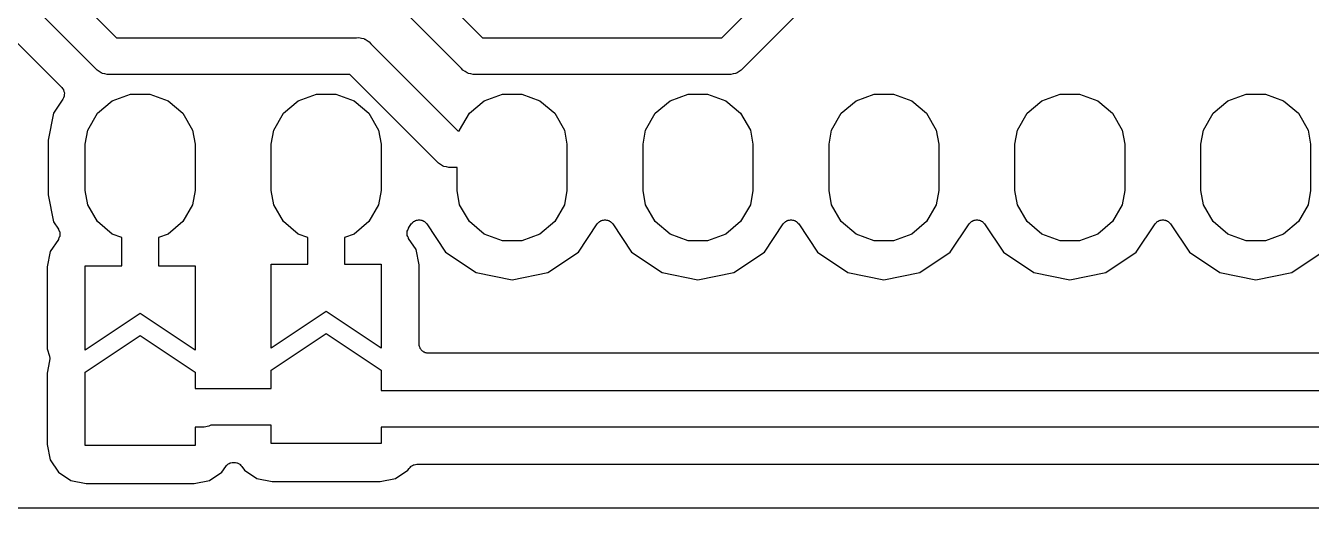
# Model space of a CAD drawing. Extents: x 106 to 188.7, y -135.7 to -88.7.
# Drawn here: x 115.28 to 132.84, y -135.71 to -129.13 of the extents above; entities that cross this region are included whole.
import ezdxf

# ---------------------------------------------------------------- set-up
doc = ezdxf.new("R2010")
doc.units = 0
doc.header["$MEASUREMENT"] = 0
doc.layers.add('BLACK', color=7, linetype='CONTINUOUS')

msp = doc.modelspace()

# ---------------------------------------------------------------- linework, layer by layer
at = {"layer": 'BLACK', "linetype": 'CONTINUOUS'}
for p, q in [((124.784, -129.29), (125.973, -128.101)), ((126.261, -128.52), (125.072, -129.709)), ((115.889, -128.663), (116.516, -129.29)), ((120.9, -128.674), (121.516, -129.29)), ((116.228, -129.709), (115.47, -128.951)), ((121.228, -129.709), (120.481, -128.962)), ((115.165, -129.364), (115.768, -129.967)), ((116.516, -129.29), (119.796, -129.29)), ((119.796, -129.29), (119.829, -129.287)), ((119.829, -129.287), (119.861, -129.296)), ((119.861, -129.296), (119.894, -129.301)), ((119.894, -129.301), (119.904, -129.307)), ((119.904, -129.307), (119.914, -129.31)), ((119.914, -129.31), (119.942, -129.329)), ((119.942, -129.329), (119.97, -129.346)), ((119.97, -129.346), (119.992, -129.371)), ((119.992, -129.371), (121.181, -130.56)), ((121.516, -129.29), (124.784, -129.29)), ((116.25, -129.734), (116.228, -129.709)), ((116.278, -129.751), (116.25, -129.734)), ((116.306, -129.77), (116.278, -129.751)), ((116.316, -129.773), (116.306, -129.77)), ((116.326, -129.779), (116.316, -129.773)), ((116.359, -129.784), (116.326, -129.779)), ((116.391, -129.793), (116.359, -129.784)), ((121.249, -129.734), (121.228, -129.709)), ((121.278, -129.751), (121.249, -129.734)), ((121.305, -129.77), (121.278, -129.751)), ((121.316, -129.773), (121.305, -129.77)), ((121.325, -129.779), (121.316, -129.773)), ((121.358, -129.784), (121.325, -129.779)), ((121.39, -129.793), (121.358, -129.784)), ((124.941, -129.784), (124.909, -129.793)), ((124.974, -129.779), (124.941, -129.784)), ((124.984, -129.773), (124.974, -129.779)), ((124.994, -129.77), (124.984, -129.773)), ((125.022, -129.751), (124.994, -129.77)), ((125.05, -129.734), (125.022, -129.751)), ((125.072, -129.709), (125.05, -129.734)), ((116.424, -129.79), (116.391, -129.793)), ((119.704, -129.79), (116.424, -129.79)), ((120.893, -130.979), (119.704, -129.79)), ((121.423, -129.79), (121.39, -129.793)), ((124.876, -129.79), (121.423, -129.79)), ((124.909, -129.793), (124.876, -129.79)), ((115.783, -130.127), (115.655, -130.319)), ((115.768, -129.967), (115.779, -129.984)), ((115.779, -129.984), (115.792, -130)), ((115.792, -130.108), (115.783, -130.127)), ((115.792, -130), (115.792, -130.002)), ((115.792, -130.002), (115.793, -130.003)), ((115.8, -130.089), (115.792, -130.108)), ((115.793, -130.003), (115.798, -130.023)), ((115.798, -130.023), (115.804, -130.043)), ((115.801, -130.088), (115.8, -130.089)), ((115.803, -130.066), (115.801, -130.087)), ((115.801, -130.087), (115.801, -130.088)), ((115.804, -130.045), (115.803, -130.066)), ((115.804, -130.043), (115.804, -130.044)), ((115.804, -130.044), (115.804, -130.045)), ((116.459, -130.15), (116.708, -130.06)), ((116.708, -130.06), (116.972, -130.06)), ((116.972, -130.06), (117.221, -130.15)), ((118.999, -130.15), (119.248, -130.06)), ((119.248, -130.06), (119.512, -130.06)), ((119.512, -130.06), (119.761, -130.15)), ((121.539, -130.15), (121.788, -130.06)), ((121.788, -130.06), (122.052, -130.06)), ((122.052, -130.06), (122.301, -130.15)), ((124.079, -130.15), (124.328, -130.06)), ((124.328, -130.06), (124.592, -130.06)), ((124.592, -130.06), (124.841, -130.15)), ((126.619, -130.15), (126.868, -130.06)), ((126.868, -130.06), (127.132, -130.06)), ((127.132, -130.06), (127.381, -130.15)), ((129.159, -130.15), (129.408, -130.06)), ((129.408, -130.06), (129.672, -130.06)), ((129.672, -130.06), (129.921, -130.15)), ((131.699, -130.15), (131.948, -130.06)), ((131.948, -130.06), (132.212, -130.06)), ((132.212, -130.06), (132.461, -130.15)), ((116.257, -130.32), (116.459, -130.15)), ((117.221, -130.15), (117.423, -130.32)), ((118.797, -130.32), (118.999, -130.15)), ((119.761, -130.15), (119.963, -130.32)), ((121.337, -130.32), (121.539, -130.15)), ((122.301, -130.15), (122.503, -130.32)), ((123.877, -130.32), (124.079, -130.15)), ((124.841, -130.15), (125.043, -130.32)), ((126.417, -130.32), (126.619, -130.15)), ((127.381, -130.15), (127.583, -130.32)), ((128.957, -130.32), (129.159, -130.15)), ((129.921, -130.15), (130.123, -130.32)), ((131.497, -130.32), (131.699, -130.15)), ((132.461, -130.15), (132.663, -130.32)), ((115.655, -130.319), (115.582, -130.686)), ((116.124, -130.55), (116.257, -130.32)), ((117.423, -130.32), (117.556, -130.55)), ((118.664, -130.55), (118.797, -130.32)), ((119.963, -130.32), (120.096, -130.55)), ((121.204, -130.55), (121.337, -130.32)), ((122.503, -130.32), (122.636, -130.55)), ((123.744, -130.55), (123.877, -130.32)), ((125.043, -130.32), (125.176, -130.55)), ((126.284, -130.55), (126.417, -130.32)), ((127.583, -130.32), (127.716, -130.55)), ((128.824, -130.55), (128.957, -130.32)), ((130.123, -130.32), (130.256, -130.55)), ((131.364, -130.55), (131.497, -130.32)), ((132.663, -130.32), (132.796, -130.55)), ((116.09, -130.744), (116.124, -130.55)), ((117.556, -130.55), (117.59, -130.744)), ((118.63, -130.744), (118.664, -130.55)), ((120.096, -130.55), (120.13, -130.744)), ((121.181, -130.56), (121.203, -130.56)), ((121.203, -130.56), (121.204, -130.55)), ((122.636, -130.55), (122.67, -130.744)), ((123.71, -130.744), (123.744, -130.55)), ((125.176, -130.55), (125.21, -130.744)), ((126.25, -130.744), (126.284, -130.55)), ((127.716, -130.55), (127.75, -130.744)), ((128.79, -130.744), (128.824, -130.55)), ((130.256, -130.55), (130.29, -130.744)), ((131.33, -130.744), (131.364, -130.55)), ((132.796, -130.55), (132.83, -130.744)), ((115.582, -130.686), (115.582, -131.434)), ((116.09, -131.376), (116.09, -130.744)), ((117.59, -130.744), (117.59, -131.376)), ((118.63, -131.376), (118.63, -130.744)), ((120.13, -130.744), (120.13, -131.376)), ((122.67, -130.744), (122.67, -131.376)), ((123.71, -131.376), (123.71, -130.744)), ((125.21, -130.744), (125.21, -131.376)), ((126.25, -131.376), (126.25, -130.744)), ((127.75, -130.744), (127.75, -131.376)), ((128.79, -131.376), (128.79, -130.744)), ((130.29, -130.744), (130.29, -131.376)), ((131.33, -131.376), (131.33, -130.744)), ((132.83, -130.744), (132.83, -131.376)), ((120.914, -131.004), (120.893, -130.979)), ((120.943, -131.021), (120.914, -131.004)), ((120.97, -131.04), (120.943, -131.021)), ((120.981, -131.043), (120.97, -131.04)), ((120.99, -131.049), (120.981, -131.043)), ((121.023, -131.054), (120.99, -131.049)), ((121.055, -131.063), (121.023, -131.054)), ((121.088, -131.06), (121.055, -131.063)), ((121.17, -131.06), (121.088, -131.06)), ((121.17, -131.376), (121.17, -131.06)), ((115.582, -131.434), (115.655, -131.801)), ((116.124, -131.57), (116.09, -131.376)), ((117.59, -131.376), (117.556, -131.57)), ((118.664, -131.57), (118.63, -131.376)), ((120.13, -131.376), (120.096, -131.57)), ((121.204, -131.57), (121.17, -131.376)), ((122.67, -131.376), (122.636, -131.57)), ((123.744, -131.57), (123.71, -131.376)), ((125.21, -131.376), (125.176, -131.57)), ((126.284, -131.57), (126.25, -131.376)), ((127.75, -131.376), (127.716, -131.57)), ((128.824, -131.57), (128.79, -131.376)), ((130.29, -131.376), (130.256, -131.57)), ((131.364, -131.57), (131.33, -131.376)), ((132.83, -131.376), (132.796, -131.57)), ((116.257, -131.8), (116.124, -131.57)), ((117.556, -131.57), (117.423, -131.8)), ((118.797, -131.8), (118.664, -131.57)), ((120.096, -131.57), (119.963, -131.8)), ((121.337, -131.8), (121.204, -131.57)), ((122.636, -131.57), (122.503, -131.8)), ((123.877, -131.8), (123.744, -131.57)), ((125.176, -131.57), (125.043, -131.8)), ((126.417, -131.8), (126.284, -131.57)), ((127.716, -131.57), (127.583, -131.8)), ((128.957, -131.8), (128.824, -131.57)), ((130.256, -131.57), (130.123, -131.8)), ((131.497, -131.8), (131.364, -131.57)), ((132.796, -131.57), (132.663, -131.8)), ((115.655, -131.801), (115.722, -131.901)), ((116.459, -131.97), (116.257, -131.8)), ((117.423, -131.8), (117.221, -131.97)), ((118.999, -131.97), (118.797, -131.8)), ((119.963, -131.8), (119.761, -131.97)), ((120.504, -131.895), (120.507, -131.888)), ((120.507, -131.888), (120.544, -131.832)), ((120.544, -131.832), (120.554, -131.822)), ((120.554, -131.822), (120.562, -131.811)), ((120.562, -131.811), (120.569, -131.806)), ((120.569, -131.806), (120.575, -131.8)), ((120.575, -131.8), (120.587, -131.794)), ((120.587, -131.794), (120.599, -131.786)), ((120.599, -131.786), (120.607, -131.784)), ((120.607, -131.784), (120.614, -131.78)), ((120.614, -131.78), (120.628, -131.779)), ((120.628, -131.779), (120.642, -131.776)), ((120.642, -131.776), (120.65, -131.776)), ((120.65, -131.776), (120.658, -131.776)), ((120.658, -131.776), (120.672, -131.779)), ((120.672, -131.779), (120.686, -131.78)), ((120.686, -131.78), (120.693, -131.784)), ((120.693, -131.784), (120.701, -131.786)), ((120.701, -131.786), (120.713, -131.794)), ((120.713, -131.794), (120.725, -131.8)), ((120.725, -131.8), (120.731, -131.806)), ((120.731, -131.806), (120.738, -131.811)), ((120.738, -131.811), (120.746, -131.822)), ((120.746, -131.822), (120.756, -131.832)), ((120.756, -131.832), (121.013, -132.217)), ((121.539, -131.97), (121.337, -131.8)), ((122.503, -131.8), (122.301, -131.97)), ((122.827, -132.217), (123.084, -131.832)), ((123.084, -131.832), (123.094, -131.822)), ((123.094, -131.822), (123.102, -131.811)), ((123.102, -131.811), (123.109, -131.806)), ((123.109, -131.806), (123.115, -131.8)), ((123.115, -131.8), (123.127, -131.794)), ((123.127, -131.794), (123.139, -131.786)), ((123.139, -131.786), (123.147, -131.784)), ((123.147, -131.784), (123.154, -131.78)), ((123.154, -131.78), (123.168, -131.779)), ((123.168, -131.779), (123.182, -131.776)), ((123.182, -131.776), (123.19, -131.776)), ((123.19, -131.776), (123.198, -131.776)), ((123.198, -131.776), (123.212, -131.779)), ((123.212, -131.779), (123.226, -131.78)), ((123.226, -131.78), (123.233, -131.784)), ((123.233, -131.784), (123.241, -131.786)), ((123.241, -131.786), (123.253, -131.794)), ((123.253, -131.794), (123.265, -131.8)), ((123.265, -131.8), (123.271, -131.806)), ((123.271, -131.806), (123.278, -131.811)), ((123.278, -131.811), (123.286, -131.822)), ((123.286, -131.822), (123.296, -131.832)), ((123.296, -131.832), (123.553, -132.217)), ((124.079, -131.97), (123.877, -131.8)), ((125.043, -131.8), (124.841, -131.97)), ((125.367, -132.217), (125.624, -131.832)), ((125.624, -131.832), (125.634, -131.822)), ((125.634, -131.822), (125.642, -131.811)), ((125.642, -131.811), (125.649, -131.806)), ((125.649, -131.806), (125.655, -131.8)), ((125.655, -131.8), (125.667, -131.794)), ((125.667, -131.794), (125.679, -131.786)), ((125.679, -131.786), (125.687, -131.784)), ((125.687, -131.784), (125.694, -131.78)), ((125.694, -131.78), (125.708, -131.779)), ((125.708, -131.779), (125.722, -131.776)), ((125.722, -131.776), (125.73, -131.776)), ((125.73, -131.776), (125.738, -131.776)), ((125.738, -131.776), (125.752, -131.779)), ((125.752, -131.779), (125.766, -131.78)), ((125.766, -131.78), (125.773, -131.784)), ((125.773, -131.784), (125.781, -131.786)), ((125.781, -131.786), (125.793, -131.794)), ((125.793, -131.794), (125.805, -131.8)), ((125.805, -131.8), (125.811, -131.806)), ((125.811, -131.806), (125.818, -131.811)), ((125.818, -131.811), (125.826, -131.822)), ((125.826, -131.822), (125.836, -131.832)), ((125.836, -131.832), (126.093, -132.217)), ((126.619, -131.97), (126.417, -131.8)), ((127.583, -131.8), (127.381, -131.97)), ((127.907, -132.217), (128.164, -131.832)), ((128.164, -131.832), (128.174, -131.822)), ((128.174, -131.822), (128.182, -131.811)), ((128.182, -131.811), (128.189, -131.806)), ((128.189, -131.806), (128.195, -131.8)), ((128.195, -131.8), (128.207, -131.794)), ((128.207, -131.794), (128.219, -131.786)), ((128.219, -131.786), (128.227, -131.784)), ((128.227, -131.784), (128.234, -131.78)), ((128.234, -131.78), (128.248, -131.779)), ((128.248, -131.779), (128.262, -131.776)), ((128.262, -131.776), (128.27, -131.776)), ((128.27, -131.776), (128.278, -131.776)), ((128.278, -131.776), (128.292, -131.779)), ((128.292, -131.779), (128.306, -131.78)), ((128.306, -131.78), (128.313, -131.784)), ((128.313, -131.784), (128.321, -131.786)), ((128.321, -131.786), (128.333, -131.794)), ((128.333, -131.794), (128.345, -131.8)), ((128.345, -131.8), (128.351, -131.806)), ((128.351, -131.806), (128.358, -131.811)), ((128.358, -131.811), (128.366, -131.822)), ((128.366, -131.822), (128.376, -131.832)), ((128.376, -131.832), (128.633, -132.217)), ((129.159, -131.97), (128.957, -131.8)), ((130.123, -131.8), (129.921, -131.97)), ((130.447, -132.217), (130.704, -131.832)), ((130.704, -131.832), (130.714, -131.822)), ((130.714, -131.822), (130.722, -131.811)), ((130.722, -131.811), (130.729, -131.806)), ((130.729, -131.806), (130.735, -131.8)), ((130.735, -131.8), (130.747, -131.794)), ((130.747, -131.794), (130.759, -131.786)), ((130.759, -131.786), (130.767, -131.784)), ((130.767, -131.784), (130.774, -131.78)), ((130.774, -131.78), (130.788, -131.779)), ((130.788, -131.779), (130.802, -131.776)), ((130.802, -131.776), (130.81, -131.776)), ((130.81, -131.776), (130.818, -131.776)), ((130.818, -131.776), (130.832, -131.779)), ((130.832, -131.779), (130.846, -131.78)), ((130.846, -131.78), (130.853, -131.784)), ((130.853, -131.784), (130.861, -131.786)), ((130.861, -131.786), (130.873, -131.794)), ((130.873, -131.794), (130.885, -131.8)), ((130.885, -131.8), (130.891, -131.806)), ((130.891, -131.806), (130.898, -131.811)), ((130.898, -131.811), (130.906, -131.822)), ((130.906, -131.822), (130.916, -131.832)), ((130.916, -131.832), (131.173, -132.217)), ((131.699, -131.97), (131.497, -131.8)), ((132.663, -131.8), (132.461, -131.97)), ((115.722, -132.042), (115.611, -132.207)), ((115.722, -131.901), (115.725, -131.909)), ((115.725, -132.034), (115.722, -132.042)), ((115.725, -131.909), (115.73, -131.915)), ((115.73, -132.028), (115.725, -132.034)), ((115.73, -131.915), (115.734, -131.929)), ((115.734, -132.014), (115.73, -132.028)), ((115.734, -131.929), (115.74, -131.941)), ((115.74, -132.002), (115.734, -132.014)), ((115.74, -131.941), (115.74, -131.95)), ((115.74, -131.95), (115.743, -131.958)), ((115.743, -131.985), (115.74, -131.993)), ((115.74, -131.993), (115.74, -132.002)), ((115.743, -131.958), (115.742, -131.972)), ((115.742, -131.972), (115.743, -131.985)), ((116.59, -132.017), (116.459, -131.97)), ((116.59, -132.405), (116.59, -132.017)), ((117.221, -131.97), (117.09, -132.017)), ((117.09, -132.017), (117.09, -132.405)), ((119.13, -132.017), (118.999, -131.97)), ((119.13, -132.379), (119.13, -132.017)), ((119.761, -131.97), (119.63, -132.017)), ((119.63, -132.017), (119.63, -132.379)), ((120.486, -131.944), (120.489, -131.936)), ((120.487, -131.958), (120.486, -131.944)), ((120.486, -131.972), (120.487, -131.958)), ((120.489, -131.98), (120.486, -131.972)), ((120.489, -131.928), (120.495, -131.915)), ((120.489, -131.936), (120.489, -131.928)), ((120.489, -131.988), (120.489, -131.98)), ((120.495, -132.001), (120.489, -131.988)), ((120.495, -131.915), (120.499, -131.902)), ((120.499, -132.014), (120.495, -132.001)), ((120.499, -131.902), (120.504, -131.895)), ((120.504, -132.021), (120.499, -132.014)), ((120.507, -132.029), (120.504, -132.021)), ((120.609, -132.181), (120.507, -132.029)), ((121.788, -132.06), (121.539, -131.97)), ((122.052, -132.06), (121.788, -132.06)), ((122.301, -131.97), (122.052, -132.06)), ((124.328, -132.06), (124.079, -131.97)), ((124.592, -132.06), (124.328, -132.06)), ((124.841, -131.97), (124.592, -132.06)), ((126.868, -132.06), (126.619, -131.97)), ((127.132, -132.06), (126.868, -132.06)), ((127.381, -131.97), (127.132, -132.06)), ((129.408, -132.06), (129.159, -131.97)), ((129.672, -132.06), (129.408, -132.06)), ((129.921, -131.97), (129.672, -132.06)), ((131.948, -132.06), (131.699, -131.97)), ((132.212, -132.06), (131.948, -132.06)), ((132.461, -131.97), (132.212, -132.06)), ((115.611, -132.207), (115.57, -132.418)), ((120.65, -132.392), (120.609, -132.181)), ((121.013, -132.217), (121.429, -132.495)), ((122.411, -132.495), (122.827, -132.217)), ((123.553, -132.217), (123.969, -132.495)), ((124.951, -132.495), (125.367, -132.217)), ((126.093, -132.217), (126.509, -132.495)), ((127.491, -132.495), (127.907, -132.217)), ((128.633, -132.217), (129.049, -132.495)), ((130.031, -132.495), (130.447, -132.217)), ((131.173, -132.217), (131.589, -132.495)), ((132.571, -132.495), (132.987, -132.217)), ((115.57, -132.418), (115.57, -133.537)), ((116.09, -133.555), (116.09, -132.405)), ((116.09, -132.405), (116.59, -132.405)), ((117.09, -132.405), (117.59, -132.405)), ((117.59, -132.405), (117.59, -133.555)), ((118.63, -133.529), (118.63, -132.379)), ((118.63, -132.379), (119.13, -132.379)), ((119.63, -132.379), (120.13, -132.379)), ((120.13, -132.379), (120.13, -133.529)), ((120.65, -133.47), (120.65, -132.392)), ((121.429, -132.495), (121.92, -132.593)), ((121.92, -132.593), (122.411, -132.495)), ((123.969, -132.495), (124.46, -132.593)), ((124.46, -132.593), (124.951, -132.495)), ((126.509, -132.495), (127, -132.593)), ((127, -132.593), (127.491, -132.495)), ((129.049, -132.495), (129.54, -132.593)), ((129.54, -132.593), (130.031, -132.495)), ((131.589, -132.495), (132.08, -132.593)), ((132.08, -132.593), (132.571, -132.495)), ((116.84, -133.055), (116.09, -133.555)), ((117.59, -133.555), (116.84, -133.055)), ((119.38, -133.029), (118.63, -133.529)), ((120.13, -133.529), (119.38, -133.029)), ((116.09, -133.856), (116.84, -133.356)), ((116.84, -133.356), (117.59, -133.856)), ((118.63, -133.829), (119.38, -133.329)), ((119.38, -133.329), (120.13, -133.829)), ((120.652, -133.481), (120.65, -133.47)), ((115.57, -133.537), (115.6, -133.638)), ((115.6, -133.638), (115.601, -133.647)), ((115.601, -133.647), (115.604, -133.655)), ((120.652, -133.493), (120.652, -133.481)), ((120.656, -133.503), (120.652, -133.493)), ((120.658, -133.514), (120.656, -133.503)), ((120.664, -133.524), (120.658, -133.514)), ((120.667, -133.534), (120.664, -133.524)), ((120.675, -133.543), (120.667, -133.534)), ((120.68, -133.552), (120.675, -133.543)), ((120.689, -133.559), (120.68, -133.552)), ((120.696, -133.568), (120.689, -133.559)), ((120.705, -133.573), (120.696, -133.568)), ((120.714, -133.58), (120.705, -133.573)), ((120.724, -133.584), (120.714, -133.58)), ((120.734, -133.59), (120.724, -133.584)), ((120.745, -133.592), (120.734, -133.59)), ((120.755, -133.596), (120.745, -133.592)), ((120.766, -133.596), (120.755, -133.596)), ((120.777, -133.597), (120.766, -133.596)), ((153.543, -133.597), (120.777, -133.597)), ((115.603, -133.699), (115.57, -133.868)), ((115.605, -133.681), (115.603, -133.69)), ((115.603, -133.69), (115.603, -133.699)), ((115.604, -133.655), (115.604, -133.668)), ((115.604, -133.668), (115.605, -133.681)), ((115.57, -133.868), (115.57, -134.843)), ((116.09, -134.856), (116.09, -133.856)), ((117.59, -133.856), (117.59, -134.079)), ((118.63, -134.079), (118.63, -133.829)), ((120.13, -133.829), (120.13, -134.106)), ((117.59, -134.079), (118.63, -134.079)), ((120.13, -134.106), (154.19, -134.106)), ((117.712, -134.606), (117.59, -134.606)), ((117.59, -134.606), (117.59, -134.856)), ((117.777, -134.594), (117.712, -134.606)), ((117.803, -134.579), (117.777, -134.594)), ((118.63, -134.579), (117.803, -134.579)), ((118.63, -134.829), (118.63, -134.579)), ((154.19, -134.606), (120.13, -134.606)), ((120.13, -134.606), (120.13, -134.829)), ((115.57, -134.843), (115.611, -135.054)), ((117.59, -134.856), (116.09, -134.856)), ((120.13, -134.829), (118.63, -134.829)), ((115.611, -135.054), (115.724, -135.222)), ((115.724, -135.222), (115.892, -135.334)), ((117.788, -135.334), (117.956, -135.222)), ((117.956, -135.222), (118.009, -135.143)), ((118.009, -135.143), (118.021, -135.13)), ((118.021, -135.13), (118.033, -135.117)), ((118.033, -135.117), (118.036, -135.115)), ((118.036, -135.115), (118.039, -135.112)), ((118.039, -135.112), (118.055, -135.104)), ((118.055, -135.104), (118.071, -135.095)), ((118.071, -135.095), (118.075, -135.094)), ((118.075, -135.094), (118.079, -135.092)), ((118.079, -135.092), (118.096, -135.09)), ((118.096, -135.09), (118.114, -135.087)), ((118.114, -135.087), (118.124, -135.087)), ((118.124, -135.087), (118.141, -135.09)), ((118.141, -135.09), (118.159, -135.092)), ((118.159, -135.092), (118.163, -135.094)), ((118.163, -135.094), (118.167, -135.095)), ((118.167, -135.095), (118.183, -135.104)), ((118.183, -135.104), (118.199, -135.112)), ((118.199, -135.112), (118.202, -135.115)), ((118.202, -135.115), (118.205, -135.117)), ((118.205, -135.117), (118.217, -135.13)), ((118.217, -135.13), (118.229, -135.143)), ((118.229, -135.143), (118.264, -135.195)), ((118.264, -135.195), (118.432, -135.308)), ((120.328, -135.308), (120.496, -135.195)), ((120.496, -135.195), (120.513, -135.17)), ((120.513, -135.17), (120.526, -135.157)), ((120.526, -135.157), (120.537, -135.143)), ((120.537, -135.143), (120.541, -135.141)), ((120.541, -135.141), (120.544, -135.138)), ((120.544, -135.138), (120.56, -135.13)), ((120.56, -135.13), (120.575, -135.121)), ((120.575, -135.121), (120.579, -135.12)), ((120.579, -135.12), (120.583, -135.119)), ((120.583, -135.119), (120.601, -135.117)), ((120.601, -135.117), (120.619, -135.113)), ((120.619, -135.113), (153.684, -135.113)), ((115.892, -135.334), (116.103, -135.376)), ((116.103, -135.376), (117.577, -135.376)), ((117.577, -135.376), (117.788, -135.334)), ((118.432, -135.308), (118.643, -135.349)), ((118.643, -135.349), (120.117, -135.349)), ((120.117, -135.349), (120.328, -135.308)), ((187.93, -135.713), (106.74, -135.713))]:
    msp.add_line(p, q, dxfattribs=at)

doc.saveas('drawing.dxf')
